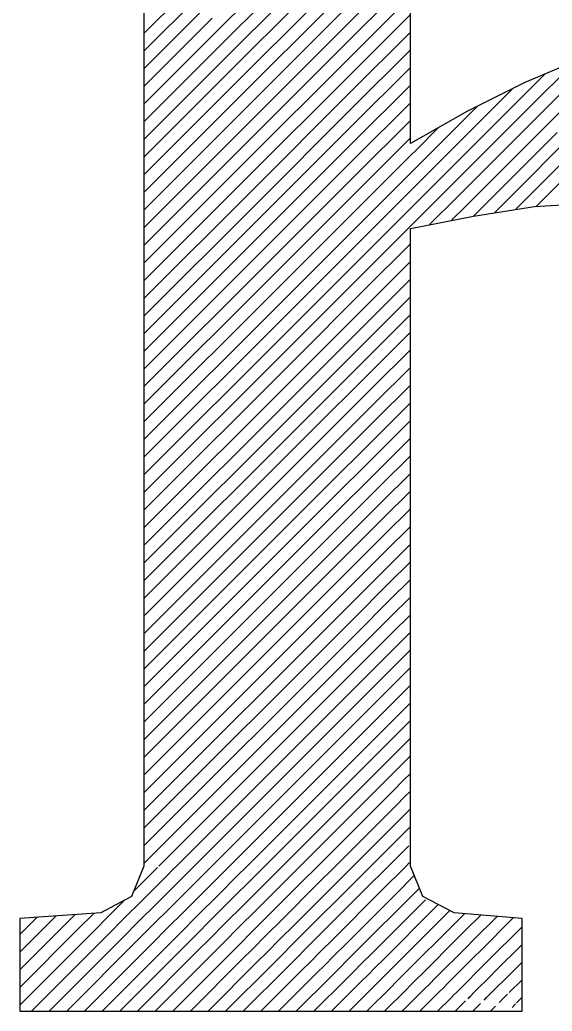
# Model space of a CAD drawing. Extents: x 0 to 13080, y 0 to 6750.
# Drawn here: x 12417.2 to 12433.18, y 1047.92 to 1077.7 of the extents above; entities that cross this region are included whole.
import ezdxf

# ---------------------------------------------------------------- set-up
doc = ezdxf.new("R2010")
doc.units = 0
doc.header["$MEASUREMENT"] = 0
doc.layers.add('MTH-CARIMBO-TXT1', color=1, linetype='CONTINUOUS')

msp = doc.modelspace()

# ---------------------------------------------------------------- linework, layer by layer
at = {"layer": 'MTH-CARIMBO-TXT1', "linetype": 'Continuous'}
for p, q in [((12423.073503, 1077.311816), (12426.687943, 1080.926256)), ((12423.173952, 1076.881936), (12426.726331, 1080.434314)), ((12423.274402, 1076.452055), (12426.76472, 1079.942373)), ((12423.374851, 1076.022174), (12426.803108, 1079.450431)), ((12426.956662, 1077.482665), (12428.923694, 1079.449697)), ((12420.923864, 1077.283497), (12422.671705, 1079.031339)), ((12423.475301, 1075.592294), (12426.841497, 1078.95849)), ((12426.995051, 1076.990723), (12428.923694, 1078.919367)), ((12420.923864, 1076.753167), (12422.772154, 1078.601458)), ((12423.57575, 1075.162413), (12426.879885, 1078.466548)), ((12427.033439, 1076.498782), (12428.923694, 1078.389037)), ((12420.923864, 1076.222837), (12422.872604, 1078.171577)), ((12420.923864, 1075.692507), (12422.973053, 1077.741697)), ((12423.6762, 1074.732533), (12426.918274, 1077.974606)), ((12427.071828, 1076.00684), (12428.923694, 1077.858707)), ((12423.776649, 1074.302652), (12426.956662, 1077.482665)), ((12420.923864, 1075.162177), (12423.073503, 1077.311816)), ((12427.110216, 1075.514899), (12428.923694, 1077.328377)), ((12420.923864, 1074.631847), (12423.173952, 1076.881936)), ((12423.877099, 1073.872771), (12426.995051, 1076.990723)), ((12427.148605, 1075.022957), (12428.923694, 1076.798047)), ((12420.923864, 1074.101517), (12423.274402, 1076.452055)), ((12423.977548, 1073.442891), (12427.033439, 1076.498782)), ((12427.186993, 1074.531015), (12428.923694, 1076.267716)), ((12432.427389, 1074.99844), (12433.88569, 1076.456742)), ((12420.923864, 1073.571187), (12423.374851, 1076.022174)), ((12424.077998, 1073.01301), (12427.071828, 1076.00684)), ((12432.389508, 1075.490889), (12432.969665, 1076.071047)), ((12427.225382, 1074.039074), (12428.923694, 1075.737386)), ((12430.679272, 1074.310984), (12432.00456, 1075.636272)), ((12432.465269, 1074.505991), (12433.794685, 1075.835407)), ((12420.923864, 1073.040857), (12423.475301, 1075.592294)), ((12424.178447, 1072.58313), (12427.110216, 1075.514899)), ((12432.144482, 1075.245864), (12432.389508, 1075.490889)), ((12420.923864, 1072.510527), (12423.57575, 1075.162413)), ((12424.278897, 1072.153249), (12427.148605, 1075.022957)), ((12427.26377, 1073.547132), (12428.923694, 1075.207056)), ((12430.651842, 1074.813883), (12430.9439, 1075.105942)), ((12430.706703, 1073.808085), (12432.144482, 1075.245864)), ((12432.50315, 1074.013541), (12433.561736, 1075.072128)), ((12420.923864, 1071.980197), (12423.6762, 1074.732533)), ((12429.339871, 1073.501913), (12430.651842, 1074.813883)), ((12431.811484, 1074.382536), (12432.427389, 1074.99844)), ((12424.379346, 1071.723368), (12427.186993, 1074.531015)), ((12427.302159, 1073.055191), (12428.923694, 1074.676726)), ((12429.093379, 1073.785751), (12429.766187, 1074.458559)), ((12431.478486, 1073.519207), (12432.465269, 1074.505991)), ((12433.095839, 1073.54557), (12434.208129, 1074.65786)), ((12420.923864, 1071.449867), (12423.776649, 1074.302652)), ((12427.340547, 1072.563249), (12428.923694, 1074.146396)), ((12429.586362, 1073.218074), (12430.679272, 1074.310984)), ((12430.734134, 1073.305186), (12431.811484, 1074.382536)), ((12432.541031, 1073.521092), (12433.328788, 1074.308849)), ((12432.86289, 1072.782291), (12434.262115, 1074.181516)), ((12420.923864, 1070.919536), (12423.877099, 1073.872771)), ((12424.479796, 1071.293488), (12427.225382, 1074.039074)), ((12431.145488, 1072.655879), (12432.50315, 1074.013541)), ((12424.580245, 1070.863607), (12427.26377, 1073.547132)), ((12427.378936, 1072.071308), (12428.923694, 1073.616066)), ((12428.923694, 1073.616066), (12429.093379, 1073.785751)), ((12429.832854, 1072.934235), (12430.706703, 1073.808085)), ((12432.578911, 1073.028643), (12433.095839, 1073.54557)), ((12432.702871, 1072.091942), (12434.3161, 1073.705171)), ((12420.923864, 1070.389206), (12423.977548, 1073.442891)), ((12428.923694, 1073.085736), (12429.339871, 1073.501913)), ((12430.079345, 1072.650397), (12430.734134, 1073.305186)), ((12430.761565, 1072.802286), (12431.478486, 1073.519207)), ((12430.822992, 1071.803054), (12432.541031, 1073.521092)), ((12420.923864, 1069.858876), (12424.077998, 1073.01301)), ((12424.680695, 1070.433727), (12427.302159, 1073.055191)), ((12427.417324, 1071.579366), (12428.923694, 1073.085736)), ((12428.923694, 1072.555406), (12429.586362, 1073.218074)), ((12431.451532, 1071.901263), (12432.578911, 1073.028643)), ((12428.923694, 1072.025076), (12429.832854, 1072.934235)), ((12428.923694, 1071.494746), (12430.079345, 1072.650397)), ((12430.325837, 1072.366558), (12430.761565, 1072.802286)), ((12430.788996, 1072.299387), (12431.145488, 1072.655879)), ((12432.616792, 1072.536193), (12432.86289, 1072.782291)), ((12420.923864, 1069.328546), (12424.178447, 1072.58313)), ((12424.781144, 1070.003846), (12427.340547, 1072.563249)), ((12427.455713, 1071.087424), (12428.923694, 1072.555406)), ((12429.502518, 1071.54324), (12430.325837, 1072.366558)), ((12432.080071, 1071.999472), (12432.616792, 1072.536193)), ((12420.923864, 1068.798216), (12424.278897, 1072.153249)), ((12424.881593, 1069.573965), (12427.378936, 1072.071308)), ((12430.162929, 1071.673321), (12430.572328, 1072.082719)), ((12430.572328, 1072.082719), (12430.788996, 1072.299387)), ((12427.494101, 1070.595483), (12428.923694, 1072.025076)), ((12420.923864, 1068.267886), (12424.379346, 1071.723368)), ((12424.982043, 1069.144085), (12427.417324, 1071.579366)), ((12427.53249, 1070.103541), (12428.923694, 1071.494746)), ((12420.923864, 1067.737556), (12424.479796, 1071.293488)), ((12420.923864, 1067.207226), (12424.580245, 1070.863607)), ((12425.082492, 1068.714204), (12427.455713, 1071.087424)), ((12427.570878, 1069.6116), (12428.923694, 1070.964416)), ((12425.182942, 1068.284324), (12427.494101, 1070.595483)), ((12420.923864, 1066.676896), (12424.680695, 1070.433727)), ((12427.609267, 1069.119658), (12428.923694, 1070.434086)), ((12420.923864, 1066.146566), (12424.781144, 1070.003846)), ((12425.283391, 1067.854443), (12427.53249, 1070.103541)), ((12427.647655, 1068.627716), (12428.923694, 1069.903755)), ((12420.923864, 1065.616236), (12424.881593, 1069.573965)), ((12425.383841, 1067.424562), (12427.570878, 1069.6116)), ((12427.686044, 1068.135775), (12428.923694, 1069.373425)), ((12420.923864, 1065.085905), (12424.982043, 1069.144085)), ((12425.48429, 1066.994682), (12427.609267, 1069.119658)), ((12427.724432, 1067.643833), (12428.923694, 1068.843095)), ((12420.923864, 1064.555575), (12425.082492, 1068.714204)), ((12425.58474, 1066.564801), (12427.647655, 1068.627716)), ((12420.923864, 1064.025245), (12425.182942, 1068.284324)), ((12427.762821, 1067.151892), (12428.923694, 1068.312765)), ((12425.685189, 1066.134921), (12427.686044, 1068.135775)), ((12420.923864, 1063.494915), (12425.283391, 1067.854443)), ((12425.785639, 1065.70504), (12427.724432, 1067.643833)), ((12427.801209, 1066.65995), (12428.923694, 1067.782435)), ((12420.923864, 1062.964585), (12425.383841, 1067.424562)), ((12420.923864, 1062.434255), (12425.48429, 1066.994682)), ((12425.886088, 1065.275159), (12427.762821, 1067.151892)), ((12427.839598, 1066.168009), (12428.923694, 1067.252105)), ((12427.877986, 1065.676067), (12428.923694, 1066.721775)), ((12420.923864, 1061.903925), (12425.58474, 1066.564801)), ((12425.986538, 1064.845279), (12427.801209, 1066.65995)), ((12420.923864, 1061.373595), (12425.685189, 1066.134921)), ((12426.086987, 1064.415398), (12427.839598, 1066.168009)), ((12427.916375, 1065.184125), (12428.923694, 1066.191445)), ((12420.923864, 1060.843265), (12425.785639, 1065.70504)), ((12426.187437, 1063.985518), (12427.877986, 1065.676067)), ((12427.954763, 1064.692184), (12428.923694, 1065.661115)), ((12420.923864, 1060.312935), (12425.886088, 1065.275159)), ((12426.287886, 1063.555637), (12427.916375, 1065.184125)), ((12427.993152, 1064.200242), (12428.923694, 1065.130785)), ((12420.923864, 1059.782605), (12425.986538, 1064.845279)), ((12426.388336, 1063.125756), (12427.954763, 1064.692184)), ((12428.03154, 1063.708301), (12428.923694, 1064.600455)), ((12420.923864, 1059.252275), (12426.086987, 1064.415398)), ((12426.488785, 1062.695876), (12427.993152, 1064.200242)), ((12428.069929, 1063.216359), (12428.923694, 1064.070125)), ((12420.923864, 1058.721944), (12426.187437, 1063.985518)), ((12426.589235, 1062.265995), (12428.03154, 1063.708301)), ((12420.923864, 1058.191614), (12426.287886, 1063.555637)), ((12428.108317, 1062.724417), (12428.923694, 1063.539794)), ((12420.923864, 1057.661284), (12426.388336, 1063.125756)), ((12426.689684, 1061.836115), (12428.069929, 1063.216359)), ((12428.146706, 1062.232476), (12428.923694, 1063.009464)), ((12420.923864, 1057.130954), (12426.488785, 1062.695876)), ((12426.790134, 1061.406234), (12428.108317, 1062.724417)), ((12420.923864, 1056.600624), (12426.589235, 1062.265995)), ((12426.890583, 1060.976353), (12428.146706, 1062.232476)), ((12428.185094, 1061.740534), (12428.923694, 1062.479134)), ((12428.223483, 1061.248593), (12428.923694, 1061.948804)), ((12420.923864, 1056.070294), (12426.689684, 1061.836115)), ((12426.991033, 1060.546473), (12428.185094, 1061.740534)), ((12420.923864, 1055.539964), (12426.790134, 1061.406234)), ((12428.261871, 1060.756651), (12428.923694, 1061.418474)), ((12427.091482, 1060.116592), (12428.223483, 1061.248593)), ((12420.923864, 1055.009634), (12426.890583, 1060.976353)), ((12427.191932, 1059.686712), (12428.261871, 1060.756651)), ((12428.30026, 1060.26471), (12428.923694, 1060.888144)), ((12420.923864, 1054.479304), (12426.991033, 1060.546473)), ((12427.292381, 1059.256831), (12428.30026, 1060.26471)), ((12428.338648, 1059.772768), (12428.923694, 1060.357814)), ((12420.923864, 1053.948974), (12427.091482, 1060.116592)), ((12420.923864, 1053.418644), (12427.191932, 1059.686712)), ((12427.392831, 1058.82695), (12428.338648, 1059.772768)), ((12428.377037, 1059.280826), (12428.923694, 1059.827484)), ((12420.923864, 1052.888314), (12427.292381, 1059.256831)), ((12427.49328, 1058.39707), (12428.377037, 1059.280826)), ((12428.415425, 1058.788885), (12428.923694, 1059.297154)), ((12420.923864, 1052.357983), (12427.392831, 1058.82695)), ((12427.59373, 1057.967189), (12428.415425, 1058.788885)), ((12428.453814, 1058.296943), (12428.923694, 1058.766824)), ((12421.371723, 1052.275513), (12427.49328, 1058.39707)), ((12427.694179, 1057.537309), (12428.453814, 1058.296943)), ((12428.492202, 1057.805002), (12428.923694, 1058.236494)), ((12421.902053, 1052.275513), (12427.59373, 1057.967189)), ((12427.794629, 1057.107428), (12428.492202, 1057.805002)), ((12422.432383, 1052.275513), (12427.694179, 1057.537309)), ((12428.530591, 1057.31306), (12428.923694, 1057.706163)), ((12427.895078, 1056.677547), (12428.530591, 1057.31306)), ((12428.568979, 1056.821119), (12428.923694, 1057.175833)), ((12422.962714, 1052.275513), (12427.794629, 1057.107428)), ((12423.493044, 1052.275513), (12427.895078, 1056.677547)), ((12427.995528, 1056.247667), (12428.568979, 1056.821119)), ((12428.607368, 1056.329177), (12428.923694, 1056.645503)), ((12428.095977, 1055.817786), (12428.607368, 1056.329177)), ((12424.023374, 1052.275513), (12427.995528, 1056.247667)), ((12428.645756, 1055.837235), (12428.923694, 1056.115173)), ((12424.553704, 1052.275513), (12428.095977, 1055.817786)), ((12428.196427, 1055.387906), (12428.645756, 1055.837235)), ((12425.084034, 1052.275513), (12428.196427, 1055.387906)), ((12428.684145, 1055.345294), (12428.923694, 1055.584843)), ((12428.296876, 1054.958025), (12428.684145, 1055.345294)), ((12425.614364, 1052.275513), (12428.296876, 1054.958025)), ((12428.397326, 1054.528144), (12428.722533, 1054.853352)), ((12428.722533, 1054.853352), (12428.923694, 1055.054513)), ((12426.144694, 1052.275513), (12428.397326, 1054.528144)), ((12428.760922, 1054.361411), (12428.923694, 1054.524183)), ((12428.497775, 1054.098264), (12428.760922, 1054.361411)), ((12426.675024, 1052.275513), (12428.497775, 1054.098264)), ((12428.79931, 1053.869469), (12428.923694, 1053.993853)), ((12427.205354, 1052.275513), (12428.598224, 1053.668383)), ((12428.598224, 1053.668383), (12428.79931, 1053.869469)), ((12428.698674, 1053.238503), (12428.837699, 1053.377527)), ((12428.837699, 1053.377527), (12428.923694, 1053.463523)), ((12427.735684, 1052.275513), (12428.698674, 1053.238503)), ((12428.266014, 1052.275513), (12428.799123, 1052.808622)), ((12428.799123, 1052.808622), (12428.876087, 1052.885586)), ((12420.617434, 1051.521223), (12421.247499, 1052.151289)), ((12421.247499, 1052.151289), (12421.32749, 1052.23128)), ((12421.630731, 1052.00419), (12421.805442, 1052.178902)), ((12421.805442, 1052.178902), (12421.902053, 1052.275513)), ((12422.013962, 1051.857091), (12422.283394, 1052.126523)), ((12422.283394, 1052.126523), (12422.432383, 1052.275513)), ((12422.761346, 1052.074145), (12422.962714, 1052.275513)), ((12423.239297, 1052.021767), (12423.493044, 1052.275513)), ((12423.717249, 1051.969388), (12424.023374, 1052.275513)), ((12424.195201, 1051.91701), (12424.553704, 1052.275513)), ((12424.673153, 1051.864632), (12425.084034, 1052.275513)), ((12425.151105, 1051.812254), (12425.614364, 1052.275513)), ((12425.629056, 1051.759875), (12426.144694, 1052.275513)), ((12426.107008, 1051.707497), (12426.675024, 1052.275513)), ((12426.58496, 1051.655119), (12427.205354, 1052.275513)), ((12427.062912, 1051.602741), (12427.735684, 1052.275513)), ((12427.540864, 1051.550362), (12428.266014, 1052.275513)), ((12428.018816, 1051.497984), (12428.796344, 1052.275513)), ((12428.796344, 1052.275513), (12428.899573, 1052.378741)), ((12420.886197, 1051.259656), (12421.630731, 1052.00419)), ((12421.296225, 1051.139354), (12422.013962, 1051.857091)), ((12422.397193, 1051.709993), (12422.761346, 1052.074145)), ((12422.780424, 1051.562894), (12423.239297, 1052.021767)), ((12423.163656, 1051.415795), (12423.717249, 1051.969388)), ((12423.546887, 1051.268696), (12424.195201, 1051.91701)), ((12423.930118, 1051.121597), (12424.673153, 1051.864632)), ((12424.313349, 1050.974498), (12425.151105, 1051.812254)), ((12428.496767, 1051.445606), (12429.040111, 1051.988949)), ((12421.706253, 1051.019053), (12422.397193, 1051.709993)), ((12422.116282, 1050.898751), (12422.780424, 1051.562894)), ((12424.696581, 1050.827399), (12425.629056, 1051.759875)), ((12425.079812, 1050.680301), (12426.107008, 1051.707497)), ((12425.463043, 1050.533202), (12426.58496, 1051.655119)), ((12425.846274, 1050.386103), (12427.062912, 1051.602741)), ((12426.229505, 1050.239004), (12427.540864, 1051.550362)), ((12426.612737, 1050.091905), (12428.018816, 1051.497984)), ((12428.974719, 1051.393227), (12429.193317, 1051.611825)), ((12419.903654, 1050.807444), (12420.344324, 1051.248114)), ((12420.333572, 1050.707032), (12420.886197, 1051.259656)), ((12422.52631, 1050.778449), (12423.163656, 1051.415795)), ((12422.936338, 1050.658148), (12423.546887, 1051.268696)), ((12426.995968, 1049.944806), (12428.496767, 1051.445606)), ((12427.379199, 1049.797707), (12428.974719, 1051.393227)), ((12427.76243, 1049.650609), (12429.376928, 1051.265106)), ((12420.763491, 1050.60662), (12421.296225, 1051.139354)), ((12421.193409, 1050.506208), (12421.706253, 1051.019053)), ((12421.623327, 1050.405797), (12422.116282, 1050.898751)), ((12423.346367, 1050.537846), (12423.930118, 1051.121597)), ((12423.756395, 1050.417544), (12424.313349, 1050.974498)), ((12428.145662, 1049.50351), (12429.623153, 1050.981001)), ((12429.623153, 1050.981001), (12429.760872, 1051.11872)), ((12429.869377, 1050.696895), (12430.11089, 1050.938408)), ((12417.196344, 1050.221454), (12417.599102, 1050.624212)), ((12417.599102, 1050.624212), (12417.709606, 1050.734716)), ((12418.046861, 1050.541641), (12418.280214, 1050.774994)), ((12418.49462, 1050.45907), (12418.850822, 1050.815272)), ((12418.942378, 1050.376498), (12419.421431, 1050.85555)), ((12419.390137, 1050.293927), (12419.903654, 1050.807444)), ((12419.837896, 1050.211355), (12420.333572, 1050.707032)), ((12420.285654, 1050.128784), (12420.763491, 1050.60662)), ((12422.053246, 1050.305385), (12422.52631, 1050.778449)), ((12422.483164, 1050.204973), (12422.936338, 1050.658148)), ((12424.166424, 1050.297242), (12424.696581, 1050.827399)), ((12424.576452, 1050.176941), (12425.079812, 1050.680301)), ((12428.528893, 1049.356411), (12429.869377, 1050.696895)), ((12430.115602, 1050.41279), (12430.377593, 1050.674781)), ((12430.377593, 1050.674781), (12430.54757, 1050.844758)), ((12430.593992, 1050.36085), (12431.036576, 1050.803434)), ((12430.810391, 1050.046919), (12431.525581, 1050.762109)), ((12431.02679, 1049.732988), (12432.014587, 1050.720785)), ((12417.196344, 1049.691124), (12418.046861, 1050.541641)), ((12417.196344, 1049.160794), (12418.49462, 1050.45907)), ((12417.196344, 1048.630464), (12418.942378, 1050.376498)), ((12420.733413, 1050.046212), (12421.193409, 1050.506208)), ((12421.181172, 1049.963641), (12421.623327, 1050.405797)), ((12421.62893, 1049.881069), (12422.053246, 1050.305385)), ((12422.913082, 1050.104561), (12423.346367, 1050.537846)), ((12423.343001, 1050.004149), (12423.756395, 1050.417544)), ((12424.98648, 1050.056639), (12425.463043, 1050.533202)), ((12425.396509, 1049.936337), (12425.846274, 1050.386103)), ((12428.912124, 1049.209312), (12430.115602, 1050.41279)), ((12430.361827, 1050.128684), (12430.593992, 1050.36085)), ((12431.243189, 1049.419057), (12432.278462, 1050.454329)), ((12417.196344, 1048.100134), (12419.390137, 1050.293927)), ((12417.543723, 1047.917182), (12419.837896, 1050.211355)), ((12418.074053, 1047.917182), (12420.285654, 1050.128784)), ((12418.604383, 1047.917182), (12420.733413, 1050.046212)), ((12422.076689, 1049.798498), (12422.483164, 1050.204973)), ((12422.524447, 1049.715926), (12422.913082, 1050.104561)), ((12423.772919, 1049.903738), (12424.166424, 1050.297242)), ((12424.202837, 1049.803326), (12424.576452, 1050.176941)), ((12424.632756, 1049.702914), (12424.98648, 1050.056639)), ((12425.806537, 1049.816036), (12426.229505, 1050.239004)), ((12426.216565, 1049.695734), (12426.612737, 1050.091905)), ((12429.295355, 1049.062213), (12430.361827, 1050.128684)), ((12430.608051, 1049.844579), (12430.810391, 1050.046919)), ((12419.134713, 1047.917182), (12421.181172, 1049.963641)), ((12419.665043, 1047.917182), (12421.62893, 1049.881069)), ((12420.195373, 1047.917182), (12422.076689, 1049.798498)), ((12420.725703, 1047.917182), (12422.524447, 1049.715926)), ((12422.972206, 1049.633355), (12423.343001, 1050.004149)), ((12423.419965, 1049.550784), (12423.772919, 1049.903738)), ((12423.867723, 1049.468212), (12424.202837, 1049.803326)), ((12425.062674, 1049.602502), (12425.396509, 1049.936337)), ((12425.492592, 1049.502091), (12425.806537, 1049.816036)), ((12426.626594, 1049.575432), (12426.995968, 1049.944806)), ((12427.036622, 1049.45513), (12427.379199, 1049.797707)), ((12429.678587, 1048.915114), (12430.608051, 1049.844579)), ((12430.854276, 1049.560474), (12431.02679, 1049.732988)), ((12431.459588, 1049.105126), (12432.278462, 1049.923999)), ((12421.256033, 1047.917182), (12422.972206, 1049.633355)), ((12421.786363, 1047.917182), (12423.419965, 1049.550784)), ((12422.316694, 1047.917182), (12423.867723, 1049.468212)), ((12424.315482, 1049.385641), (12424.632756, 1049.702914)), ((12424.763241, 1049.303069), (12425.062674, 1049.602502)), ((12425.210999, 1049.220498), (12425.492592, 1049.502091)), ((12425.92251, 1049.401679), (12426.216565, 1049.695734)), ((12426.352429, 1049.301267), (12426.626594, 1049.575432)), ((12426.782347, 1049.200855), (12427.036622, 1049.45513)), ((12427.446651, 1049.334829), (12427.76243, 1049.650609)), ((12427.856679, 1049.214527), (12428.145662, 1049.50351)), ((12430.061818, 1048.768015), (12430.854276, 1049.560474)), ((12431.100501, 1049.276368), (12431.243189, 1049.419057)), ((12422.847024, 1047.917182), (12424.315482, 1049.385641)), ((12423.377354, 1047.917182), (12424.763241, 1049.303069)), ((12423.907684, 1047.917182), (12425.210999, 1049.220498)), ((12424.438014, 1047.917182), (12425.658758, 1049.137926)), ((12425.658758, 1049.137926), (12425.92251, 1049.401679)), ((12426.106516, 1049.055355), (12426.352429, 1049.301267)), ((12426.554275, 1048.972783), (12426.782347, 1049.200855)), ((12427.212265, 1049.100444), (12427.446651, 1049.334829)), ((12427.642184, 1049.000032), (12427.856679, 1049.214527)), ((12428.266707, 1049.094225), (12428.528893, 1049.356411)), ((12428.676736, 1048.973924), (12428.912124, 1049.209312)), ((12430.445049, 1048.620917), (12431.100501, 1049.276368)), ((12431.675987, 1048.791195), (12432.278462, 1049.393669)), ((12424.968344, 1047.917182), (12426.106516, 1049.055355)), ((12425.498674, 1047.917182), (12426.554275, 1048.972783)), ((12426.029004, 1047.917182), (12427.002034, 1048.890212)), ((12427.002034, 1048.890212), (12427.212265, 1049.100444)), ((12427.449792, 1048.80764), (12427.642184, 1049.000032)), ((12427.897551, 1048.725069), (12428.072102, 1048.89962)), ((12428.072102, 1048.89962), (12428.266707, 1049.094225)), ((12428.50202, 1048.799208), (12428.676736, 1048.973924)), ((12428.931939, 1048.698797), (12429.086764, 1048.853622)), ((12429.086764, 1048.853622), (12429.295355, 1049.062213)), ((12429.496792, 1048.73332), (12429.678587, 1048.915114)), ((12430.82828, 1048.473818), (12431.346725, 1048.992263)), ((12431.346725, 1048.992263), (12431.459588, 1049.105126)), ((12431.892386, 1048.477264), (12432.278462, 1048.863339)), ((12426.559334, 1047.917182), (12427.449792, 1048.80764)), ((12427.089664, 1047.917182), (12427.897551, 1048.725069)), ((12427.619994, 1047.917182), (12428.34531, 1048.642497)), ((12428.150325, 1047.917182), (12428.793068, 1048.559926)), ((12428.34531, 1048.642497), (12428.50202, 1048.799208)), ((12428.793068, 1048.559926), (12428.931939, 1048.698797)), ((12429.240827, 1048.477355), (12429.361857, 1048.598385)), ((12429.361857, 1048.598385), (12429.496792, 1048.73332)), ((12429.791775, 1048.497973), (12429.906821, 1048.613018)), ((12429.906821, 1048.613018), (12430.061818, 1048.768015)), ((12430.316849, 1048.492717), (12430.445049, 1048.620917)), ((12431.211511, 1048.326719), (12431.59295, 1048.708157)), ((12431.59295, 1048.708157), (12431.675987, 1048.791195)), ((12428.680655, 1047.917182), (12429.240827, 1048.477355)), ((12429.210985, 1047.917182), (12429.688585, 1048.394783)), ((12429.688585, 1048.394783), (12429.791775, 1048.497973)), ((12429.741315, 1047.917182), (12430.136344, 1048.312212)), ((12430.136344, 1048.312212), (12430.221694, 1048.397561)), ((12430.221694, 1048.397561), (12430.316849, 1048.492717)), ((12430.271645, 1047.917182), (12430.584103, 1048.22964)), ((12430.651612, 1048.29715), (12430.726877, 1048.372415)), ((12430.726877, 1048.372415), (12430.82828, 1048.473818)), ((12431.136906, 1048.252113), (12431.211511, 1048.326719)), ((12431.594743, 1048.17962), (12431.839175, 1048.424052)), ((12432.108785, 1048.163333), (12432.278462, 1048.333009)), ((12430.801975, 1047.917182), (12431.031861, 1048.147069)), ((12431.332305, 1047.917182), (12431.47962, 1048.064497)), ((12431.977974, 1048.032521), (12432.085399, 1048.139947))]:
    msp.add_line(p, q, dxfattribs=at)
for points in [[(12433.998855, 1076.50439), (12432.364481, 1075.816233), (12430.644088, 1074.956036), (12428.923694, 1073.981146), (12428.923694, 1091.95926)], [(12420.923864, 1086.511347), (12420.923864, 1052.275513), (12420.551112, 1051.35797), (12419.633568, 1050.870525), (12417.196344, 1050.698485), (12417.196344, 1047.917182), (12432.278462, 1047.917182), (12432.278462, 1050.698485), (12430.242663, 1050.870525), (12429.296446, 1051.35797), (12428.923694, 1052.275513), (12428.923694, 1071.429229), (12430.816127, 1071.801981), (12432.651214, 1072.088713), (12434.4863, 1072.203406)]]:
    msp.add_lwpolyline(points, dxfattribs=at)

doc.saveas('drawing.dxf')
